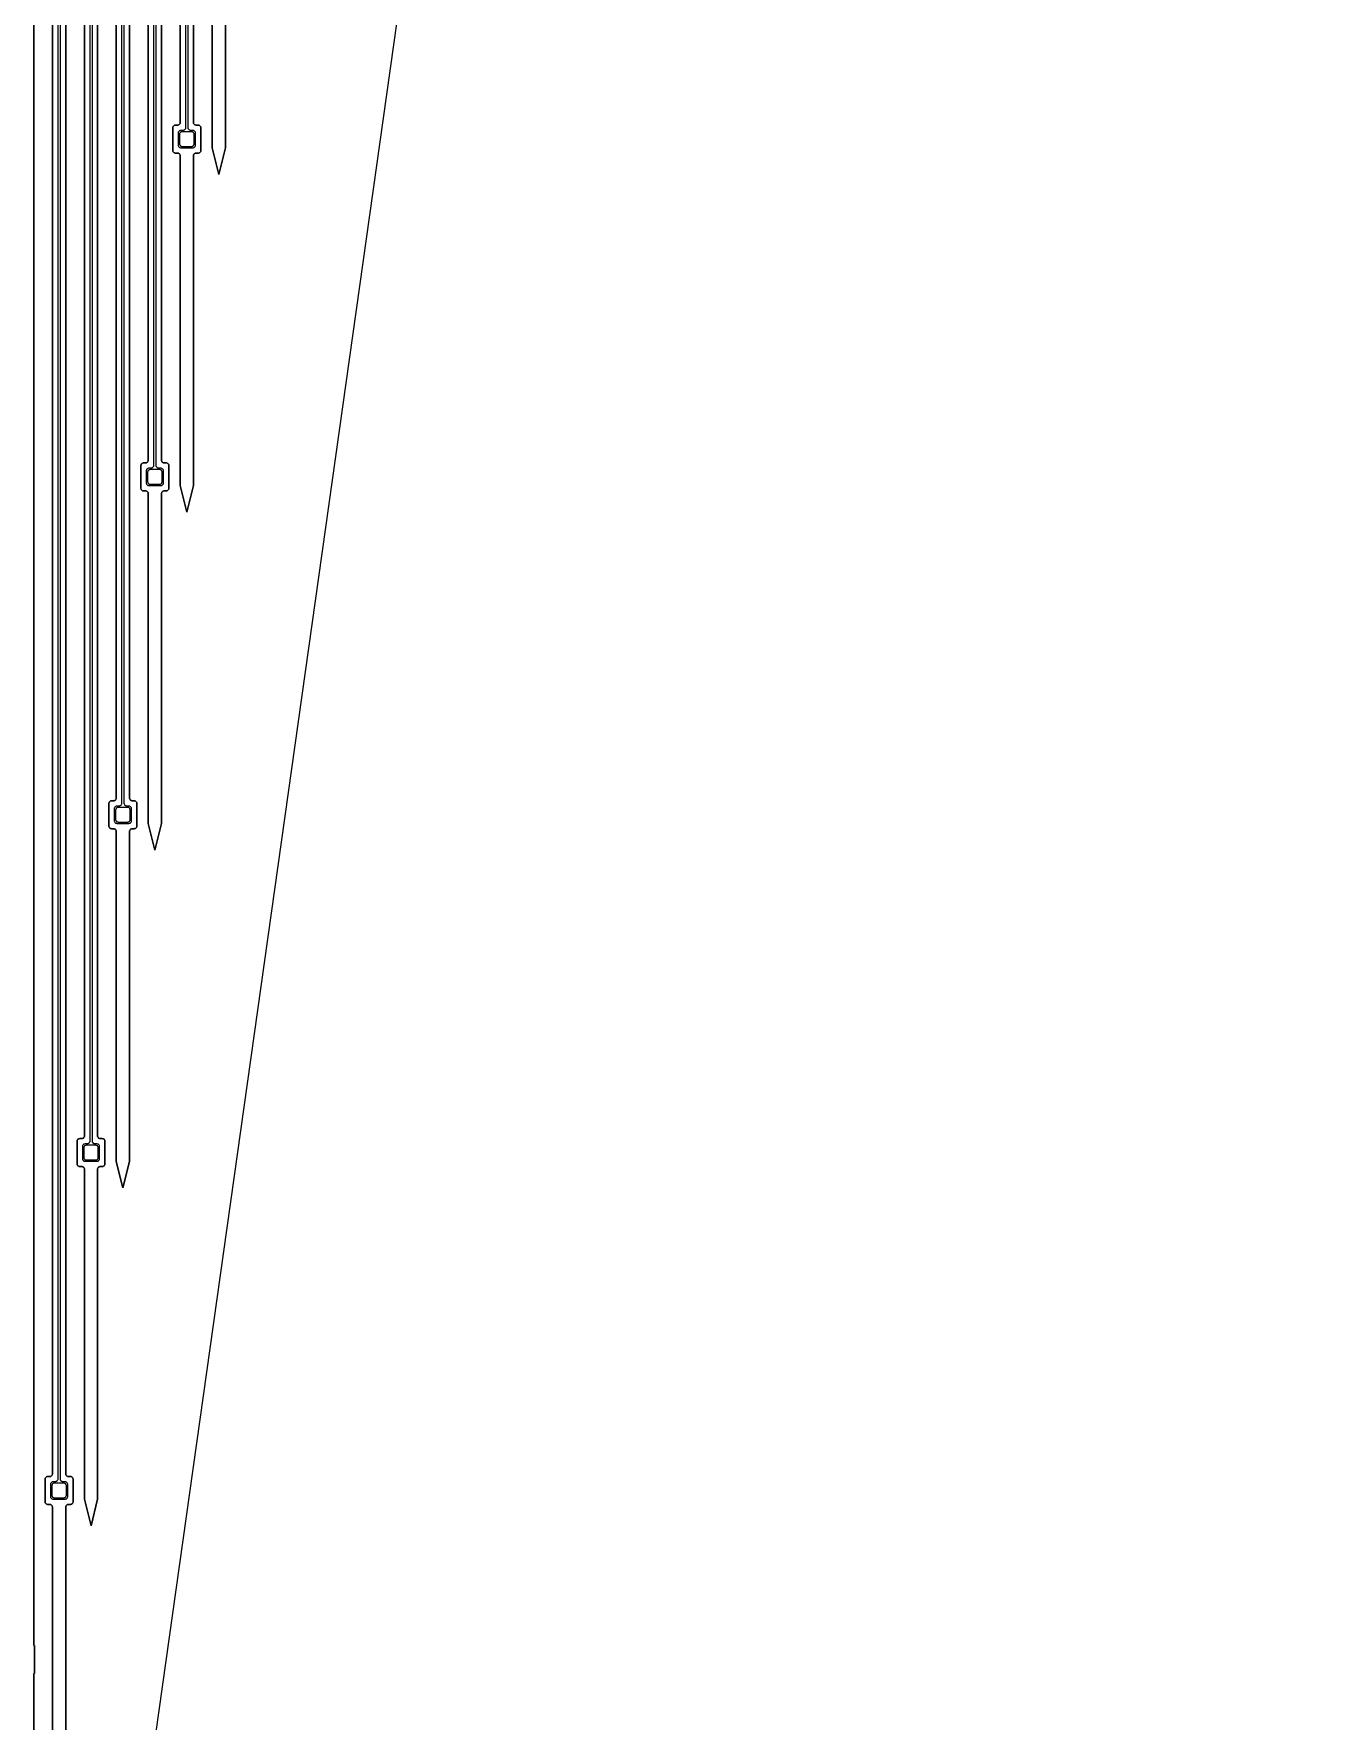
# Model space of a CAD drawing. Header units: metres. Extents: x -1550 to 1550, y -904 to 26100.
# Drawn here: x -2 to 966, y -174 to 1095 of the extents above; entities that cross this region are included whole.
import ezdxf

# ---------------------------------------------------------------- set-up
doc = ezdxf.new("R2010")
doc.units = ezdxf.units.M
for name, color, linetype in [('Electrodes', 2, 'CONTINUOUS'), ('Metal', 4, 'CONTINUOUS'), ('Polyimide', 3, 'CONTINUOUS'), ('Polyimide_Negative', 5, 'CONTINUOUS')]:
    doc.layers.add(name, color=color, linetype=linetype)

msp = doc.modelspace()

# ---------------------------------------------------------------- linework, layer by layer
at = {"layer": 'Electrodes'}
for points in [[(116.5, 1010.4), (116.6, 1010.4), (116.8, 1010.4), (116.9, 1010.4), (117, 1010.4), (117.2, 1010.5), (117.3, 1010.5), (117.4, 1010.6), (117.5, 1010.7), (117.7, 1010.7), (117.8, 1010.8), (117.9, 1010.9), (118, 1011), (118.1, 1011.1), (118.1, 1011.2), (118.2, 1011.3), (118.3, 1011.5), (118.3, 1011.6), (118.4, 1011.7), (118.4, 1011.8), (118.5, 1012), (118.5, 1012.1), (118.5, 1012.2), (118.5, 1012.4), (118.5, 1019.4), (118.5, 1019.5), (118.5, 1019.6), (118.5, 1019.8), (118.4, 1019.9), (118.4, 1020), (118.3, 1020.2), (118.3, 1020.3), (118.2, 1020.4), (118.1, 1020.5), (118.1, 1020.6), (118, 1020.7), (117.9, 1020.8), (117.8, 1020.9), (117.7, 1021), (117.5, 1021.1), (117.4, 1021.1), (117.3, 1021.2), (117.2, 1021.3), (117, 1021.3), (116.9, 1021.3), (116.8, 1021.4), (116.6, 1021.4), (116.5, 1021.4), (109.5, 1021.4), (109.4, 1021.4), (109.2, 1021.4), (109.1, 1021.3), (109, 1021.3), (108.8, 1021.3), (108.7, 1021.2), (108.6, 1021.1), (108.5, 1021.1), (108.3, 1021), (108.2, 1020.9), (108.1, 1020.8), (108, 1020.7), (107.9, 1020.6), (107.9, 1020.5), (107.8, 1020.4), (107.7, 1020.3), (107.7, 1020.2), (107.6, 1020), (107.6, 1019.9), (107.5, 1019.8), (107.5, 1019.6), (107.5, 1019.5), (107.5, 1019.4), (107.5, 1012.4), (107.5, 1012.2), (107.5, 1012.1), (107.5, 1012), (107.6, 1011.8), (107.6, 1011.7), (107.7, 1011.6), (107.7, 1011.5), (107.8, 1011.3), (107.9, 1011.2), (107.9, 1011.1), (108, 1011), (108.1, 1010.9), (108.2, 1010.8), (108.3, 1010.7), (108.5, 1010.7), (108.6, 1010.6), (108.7, 1010.5), (108.8, 1010.5), (109, 1010.4), (109.1, 1010.4), (109.2, 1010.4), (109.4, 1010.4), (109.5, 1010.4), (116.5, 1010.4)], [(92.5, 756.4), (92.6, 756.4), (92.8, 756.4), (92.9, 756.4), (93, 756.5), (93.2, 756.5), (93.3, 756.6), (93.4, 756.6), (93.5, 756.7), (93.7, 756.8), (93.8, 756.9), (93.9, 756.9), (94, 757), (94.1, 757.1), (94.1, 757.3), (94.2, 757.4), (94.3, 757.5), (94.3, 757.6), (94.4, 757.7), (94.4, 757.9), (94.5, 758), (94.5, 758.1), (94.5, 758.3), (94.5, 758.4), (94.5, 765.4), (94.5, 765.5), (94.5, 765.7), (94.5, 765.8), (94.4, 765.9), (94.4, 766.1), (94.3, 766.2), (94.3, 766.3), (94.2, 766.4), (94.1, 766.6), (94.1, 766.7), (94, 766.8), (93.9, 766.9), (93.8, 767), (93.7, 767), (93.5, 767.1), (93.4, 767.2), (93.3, 767.2), (93.2, 767.3), (93, 767.3), (92.9, 767.4), (92.8, 767.4), (92.6, 767.4), (92.5, 767.4), (85.5, 767.4), (85.4, 767.4), (85.2, 767.4), (85.1, 767.4), (85, 767.3), (84.8, 767.3), (84.7, 767.2), (84.6, 767.2), (84.5, 767.1), (84.3, 767), (84.2, 767), (84.1, 766.9), (84, 766.8), (83.9, 766.7), (83.9, 766.6), (83.8, 766.4), (83.7, 766.3), (83.7, 766.2), (83.6, 766.1), (83.6, 765.9), (83.5, 765.8), (83.5, 765.7), (83.5, 765.5), (83.5, 765.4), (83.5, 758.4), (83.5, 758.3), (83.5, 758.1), (83.5, 758), (83.6, 757.9), (83.6, 757.7), (83.7, 757.6), (83.7, 757.5), (83.8, 757.4), (83.9, 757.3), (83.9, 757.1), (84, 757), (84.1, 756.9), (84.2, 756.9), (84.3, 756.8), (84.5, 756.7), (84.6, 756.6), (84.7, 756.6), (84.8, 756.5), (85, 756.5), (85.1, 756.4), (85.2, 756.4), (85.4, 756.4), (85.5, 756.4), (92.5, 756.4)], [(68.5, 502.4), (68.6, 502.4), (68.8, 502.5), (68.9, 502.5), (69, 502.5), (69.2, 502.6), (69.3, 502.6), (69.4, 502.7), (69.5, 502.7), (69.7, 502.8), (69.8, 502.9), (69.9, 503), (70, 503.1), (70.1, 503.2), (70.1, 503.3), (70.2, 503.4), (70.3, 503.5), (70.3, 503.6), (70.4, 503.8), (70.4, 503.9), (70.5, 504), (70.5, 504.2), (70.5, 504.3), (70.5, 504.4), (70.5, 511.4), (70.5, 511.6), (70.5, 511.7), (70.5, 511.8), (70.4, 512), (70.4, 512.1), (70.3, 512.2), (70.3, 512.4), (70.2, 512.5), (70.1, 512.6), (70.1, 512.7), (70, 512.8), (69.9, 512.9), (69.8, 513), (69.7, 513.1), (69.5, 513.1), (69.4, 513.2), (69.3, 513.3), (69.2, 513.3), (69, 513.4), (68.9, 513.4), (68.8, 513.4), (68.6, 513.4), (68.5, 513.4), (61.5, 513.4), (61.4, 513.4), (61.2, 513.4), (61.1, 513.4), (61, 513.4), (60.8, 513.3), (60.7, 513.3), (60.6, 513.2), (60.5, 513.1), (60.3, 513.1), (60.2, 513), (60.1, 512.9), (60, 512.8), (59.9, 512.7), (59.9, 512.6), (59.8, 512.5), (59.7, 512.4), (59.7, 512.2), (59.6, 512.1), (59.6, 512), (59.5, 511.8), (59.5, 511.7), (59.5, 511.6), (59.5, 511.4), (59.5, 504.4), (59.5, 504.3), (59.5, 504.2), (59.5, 504), (59.6, 503.9), (59.6, 503.8), (59.7, 503.6), (59.7, 503.5), (59.8, 503.4), (59.9, 503.3), (59.9, 503.2), (60, 503.1), (60.1, 503), (60.2, 502.9), (60.3, 502.8), (60.5, 502.7), (60.6, 502.7), (60.7, 502.6), (60.8, 502.6), (61, 502.5), (61.1, 502.5), (61.2, 502.5), (61.4, 502.4), (61.5, 502.4), (68.5, 502.4)], [(44.5, 248.5), (44.6, 248.5), (44.8, 248.5), (44.9, 248.5), (45, 248.5), (45.2, 248.6), (45.3, 248.6), (45.4, 248.7), (45.5, 248.8), (45.7, 248.8), (45.8, 248.9), (45.9, 249), (46, 249.1), (46.1, 249.2), (46.1, 249.3), (46.2, 249.4), (46.3, 249.5), (46.3, 249.7), (46.4, 249.8), (46.4, 249.9), (46.5, 250.1), (46.5, 250.2), (46.5, 250.3), (46.5, 250.5), (46.5, 257.5), (46.5, 257.6), (46.5, 257.7), (46.5, 257.9), (46.4, 258), (46.4, 258.1), (46.3, 258.3), (46.3, 258.4), (46.2, 258.5), (46.1, 258.6), (46.1, 258.7), (46, 258.8), (45.9, 258.9), (45.8, 259), (45.7, 259.1), (45.5, 259.2), (45.4, 259.2), (45.3, 259.3), (45.2, 259.4), (45, 259.4), (44.9, 259.4), (44.8, 259.4), (44.6, 259.5), (44.5, 259.5), (37.5, 259.5), (37.4, 259.5), (37.2, 259.4), (37.1, 259.4), (37, 259.4), (36.8, 259.4), (36.7, 259.3), (36.6, 259.2), (36.5, 259.2), (36.3, 259.1), (36.2, 259), (36.1, 258.9), (36, 258.8), (35.9, 258.7), (35.9, 258.6), (35.8, 258.5), (35.7, 258.4), (35.7, 258.3), (35.6, 258.1), (35.6, 258), (35.5, 257.9), (35.5, 257.7), (35.5, 257.6), (35.5, 257.5), (35.5, 250.5), (35.5, 250.3), (35.5, 250.2), (35.5, 250.1), (35.6, 249.9), (35.6, 249.8), (35.7, 249.7), (35.7, 249.5), (35.8, 249.4), (35.9, 249.3), (35.9, 249.2), (36, 249.1), (36.1, 249), (36.2, 248.9), (36.3, 248.8), (36.5, 248.8), (36.6, 248.7), (36.7, 248.6), (36.8, 248.6), (37, 248.5), (37.1, 248.5), (37.2, 248.5), (37.4, 248.5), (37.5, 248.5), (44.5, 248.5)], [(20.5, -5.5), (20.6, -5.5), (20.8, -5.5), (20.9, -5.5), (21, -5.4), (21.2, -5.4), (21.3, -5.3), (21.4, -5.3), (21.5, -5.2), (21.7, -5.1), (21.8, -5.1), (21.9, -5), (22, -4.9), (22.1, -4.8), (22.1, -4.7), (22.2, -4.5), (22.3, -4.4), (22.3, -4.3), (22.4, -4.2), (22.4, -4), (22.5, -3.9), (22.5, -3.8), (22.5, -3.6), (22.5, -3.5), (22.5, 3.5), (22.5, 3.6), (22.5, 3.8), (22.5, 3.9), (22.4, 4), (22.4, 4.2), (22.3, 4.3), (22.3, 4.4), (22.2, 4.5), (22.1, 4.7), (22.1, 4.8), (22, 4.9), (21.9, 5), (21.8, 5.1), (21.7, 5.1), (21.5, 5.2), (21.4, 5.3), (21.3, 5.3), (21.2, 5.4), (21, 5.4), (20.9, 5.5), (20.8, 5.5), (20.6, 5.5), (20.5, 5.5), (13.5, 5.5), (13.4, 5.5), (13.2, 5.5), (13.1, 5.5), (13, 5.4), (12.8, 5.4), (12.7, 5.3), (12.6, 5.3), (12.5, 5.2), (12.3, 5.1), (12.2, 5.1), (12.1, 5), (12, 4.9), (11.9, 4.8), (11.9, 4.7), (11.8, 4.5), (11.7, 4.4), (11.7, 4.3), (11.6, 4.2), (11.6, 4), (11.5, 3.9), (11.5, 3.8), (11.5, 3.6), (11.5, 3.5), (11.5, -3.5), (11.5, -3.6), (11.5, -3.8), (11.5, -3.9), (11.6, -4), (11.6, -4.2), (11.7, -4.3), (11.7, -4.4), (11.8, -4.5), (11.9, -4.7), (11.9, -4.8), (12, -4.9), (12.1, -5), (12.2, -5.1), (12.3, -5.1), (12.5, -5.2), (12.6, -5.3), (12.7, -5.3), (12.8, -5.4), (13, -5.4), (13.1, -5.5), (13.2, -5.5), (13.4, -5.5), (13.5, -5.5), (20.5, -5.5)]]:
    msp.add_lwpolyline(points, close=True, dxfattribs=at)
at = {"layer": 'Metal'}
for points in [[(16, 11993.5), (16, 8.5), (16, 8.2), (15.9, 7.8), (15.7, 7.5), (15.5, 7.2), (15.3, 7), (15, 6.8), (14.7, 6.6), (14.3, 6.5), (14, 6.5), (12.5, 6.5), (12.2, 6.5), (11.8, 6.4), (11.5, 6.2), (11.2, 6), (11, 5.8), (10.8, 5.5), (10.6, 5.2), (10.5, 4.8), (10.5, 4.5), (10.5, -4.5), (10.5, -4.8), (10.6, -5.2), (10.8, -5.5), (11, -5.8), (11.2, -6), (11.5, -6.2), (11.8, -6.4), (12.2, -6.5), (12.5, -6.5), (21.5, -6.5), (21.8, -6.5), (22.2, -6.4), (22.5, -6.2), (22.8, -6), (23, -5.8), (23.2, -5.5), (23.4, -5.2), (23.5, -4.8), (23.5, -4.5), (23.5, 4.5), (23.5, 4.8), (23.4, 5.2), (23.2, 5.5), (23, 5.8), (22.8, 6), (22.5, 6.2), (22.2, 6.4), (21.8, 6.5), (21.5, 6.5), (20, 6.5), (19.7, 6.5), (19.3, 6.6), (19, 6.8), (18.7, 7), (18.5, 7.2), (18.3, 7.5), (18.1, 7.8), (18, 8.2), (18, 8.5), (18, 11993.5)], [(40, 11993.5), (40, 262.5), (40, 262.1), (39.9, 261.8), (39.7, 261.5), (39.5, 261.2), (39.3, 260.9), (39, 260.7), (38.7, 260.6), (38.3, 260.5), (38, 260.5), (36.5, 260.5), (36.2, 260.4), (35.8, 260.3), (35.5, 260.2), (35.2, 260), (35, 259.8), (34.8, 259.5), (34.6, 259.2), (34.5, 258.8), (34.5, 258.5), (34.5, 249.5), (34.5, 249.1), (34.6, 248.8), (34.8, 248.5), (35, 248.2), (35.2, 247.9), (35.5, 247.7), (35.8, 247.6), (36.2, 247.5), (36.5, 247.5), (45.5, 247.5), (45.8, 247.5), (46.2, 247.6), (46.5, 247.7), (46.8, 247.9), (47, 248.2), (47.2, 248.5), (47.4, 248.8), (47.5, 249.1), (47.5, 249.5), (47.5, 258.5), (47.5, 258.8), (47.4, 259.2), (47.2, 259.5), (47, 259.8), (46.8, 260), (46.5, 260.2), (46.2, 260.3), (45.8, 260.4), (45.5, 260.5), (44, 260.5), (43.7, 260.5), (43.3, 260.6), (43, 260.7), (42.7, 260.9), (42.5, 261.2), (42.3, 261.5), (42.1, 261.8), (42, 262.1), (42, 262.5), (42, 11993.5)], [(64, 11993.5), (64, 516.4), (64, 516.1), (63.9, 515.8), (63.7, 515.4), (63.5, 515.2), (63.3, 514.9), (63, 514.7), (62.7, 514.6), (62.3, 514.5), (62, 514.4), (60.5, 514.4), (60.2, 514.4), (59.8, 514.3), (59.5, 514.2), (59.2, 514), (59, 513.7), (58.8, 513.4), (58.6, 513.1), (58.5, 512.8), (58.5, 512.4), (58.5, 503.4), (58.5, 503.1), (58.6, 502.8), (58.8, 502.4), (59, 502.2), (59.2, 501.9), (59.5, 501.7), (59.8, 501.6), (60.2, 501.5), (60.5, 501.4), (69.5, 501.4), (69.8, 501.5), (70.2, 501.6), (70.5, 501.7), (70.8, 501.9), (71, 502.2), (71.2, 502.4), (71.4, 502.8), (71.5, 503.1), (71.5, 503.4), (71.5, 512.4), (71.5, 512.8), (71.4, 513.1), (71.2, 513.4), (71, 513.7), (70.8, 514), (70.5, 514.2), (70.2, 514.3), (69.8, 514.4), (69.5, 514.4), (68, 514.4), (67.7, 514.5), (67.3, 514.6), (67, 514.7), (66.7, 514.9), (66.5, 515.2), (66.3, 515.4), (66.1, 515.8), (66, 516.1), (66, 516.4), (66, 11993.5)], [(88, 11993.5), (88, 770.4), (88, 770.1), (87.9, 769.7), (87.7, 769.4), (87.5, 769.1), (87.3, 768.9), (87, 768.7), (86.7, 768.5), (86.3, 768.4), (86, 768.4), (84.5, 768.4), (84.2, 768.4), (83.8, 768.3), (83.5, 768.1), (83.2, 767.9), (83, 767.7), (82.8, 767.4), (82.6, 767.1), (82.5, 766.8), (82.5, 766.4), (82.5, 757.4), (82.5, 757.1), (82.6, 756.7), (82.8, 756.4), (83, 756.1), (83.2, 755.9), (83.5, 755.7), (83.8, 755.5), (84.2, 755.4), (84.5, 755.4), (93.5, 755.4), (93.8, 755.4), (94.2, 755.5), (94.5, 755.7), (94.8, 755.9), (95, 756.1), (95.2, 756.4), (95.4, 756.7), (95.5, 757.1), (95.5, 757.4), (95.5, 766.4), (95.5, 766.8), (95.4, 767.1), (95.2, 767.4), (95, 767.7), (94.8, 767.9), (94.5, 768.1), (94.2, 768.3), (93.8, 768.4), (93.5, 768.4), (92, 768.4), (91.7, 768.4), (91.3, 768.5), (91, 768.7), (90.7, 768.9), (90.5, 769.1), (90.3, 769.4), (90.1, 769.7), (90, 770.1), (90, 770.4), (90, 11993.5)], [(112, 11993.5), (112, 1024.4), (112, 1024), (111.9, 1023.7), (111.7, 1023.4), (111.5, 1023.1), (111.3, 1022.8), (111, 1022.6), (110.7, 1022.5), (110.3, 1022.4), (110, 1022.4), (108.5, 1022.4), (108.2, 1022.3), (107.8, 1022.3), (107.5, 1022.1), (107.2, 1021.9), (107, 1021.7), (106.8, 1021.4), (106.6, 1021.1), (106.5, 1020.7), (106.5, 1020.4), (106.5, 1011.4), (106.5, 1011), (106.6, 1010.7), (106.8, 1010.4), (107, 1010.1), (107.2, 1009.8), (107.5, 1009.6), (107.8, 1009.5), (108.2, 1009.4), (108.5, 1009.4), (117.5, 1009.4), (117.8, 1009.4), (118.2, 1009.5), (118.5, 1009.6), (118.8, 1009.8), (119, 1010.1), (119.2, 1010.4), (119.4, 1010.7), (119.5, 1011), (119.5, 1011.4), (119.5, 1020.4), (119.5, 1020.7), (119.4, 1021.1), (119.2, 1021.4), (119, 1021.7), (118.8, 1021.9), (118.5, 1022.1), (118.2, 1022.3), (117.8, 1022.3), (117.5, 1022.4), (116, 1022.4), (115.7, 1022.4), (115.3, 1022.5), (115, 1022.6), (114.7, 1022.8), (114.5, 1023.1), (114.3, 1023.4), (114.1, 1023.7), (114, 1024), (114, 1024.4), (114, 11993.5)]]:
    msp.add_lwpolyline(points, dxfattribs=at)
at = {"layer": 'Polyimide'}
for points in [[(-2, 11978.5), (-2, -116.5), (-1.5, -116.5), (-1.5, -137.5), (-2, -137.5), (-2, -387.5)], [(12, -260.5), (12, -12.5), (12, -12.2), (11.9, -11.8), (11.7, -11.5), (11.5, -11.2), (11.3, -11), (11, -10.8), (10.7, -10.6), (10.3, -10.5), (10, -10.5), (8.5, -10.5), (8.2, -10.5), (7.8, -10.4), (7.5, -10.2), (7.2, -10), (7, -9.8), (6.8, -9.5), (6.6, -9.2), (6.5, -8.8), (6.5, -8.5), (6.5, 8.5), (6.5, 8.8), (6.6, 9.2), (6.8, 9.5), (7, 9.8), (7.2, 10), (7.5, 10.2), (7.8, 10.4), (8.2, 10.5), (8.5, 10.5), (10, 10.5), (10.3, 10.5), (10.7, 10.6), (11, 10.8), (11.3, 11), (11.5, 11.2), (11.7, 11.5), (11.9, 11.8), (12, 12.2), (12, 12.5), (12, 11978.5)], [(22, 11978.5), (22, 12.5), (22, 12.2), (22.1, 11.8), (22.3, 11.5), (22.5, 11.2), (22.7, 11), (23, 10.8), (23.3, 10.6), (23.7, 10.5), (24, 10.5), (25.5, 10.5), (25.8, 10.5), (26.2, 10.4), (26.5, 10.2), (26.8, 10), (27, 9.8), (27.2, 9.5), (27.4, 9.2), (27.5, 8.8), (27.5, 8.5), (27.5, -8.5), (27.5, -8.8), (27.4, -9.2), (27.2, -9.5), (27, -9.8), (26.8, -10), (26.5, -10.2), (26.2, -10.4), (25.8, -10.5), (25.5, -10.5), (24, -10.5), (23.7, -10.5), (23.3, -10.6), (23, -10.8), (22.7, -11), (22.5, -11.2), (22.3, -11.5), (22.1, -11.8), (22, -12.2), (22, -12.5), (22, -260.5)], [(46, 11978.5), (46, 266.5), (46, 266.1), (46.1, 265.8), (46.3, 265.5), (46.5, 265.2), (46.7, 264.9), (47, 264.7), (47.3, 264.6), (47.7, 264.5), (48, 264.5), (49.5, 264.5), (49.8, 264.4), (50.2, 264.3), (50.5, 264.2), (50.8, 264), (51, 263.8), (51.2, 263.5), (51.4, 263.2), (51.5, 262.8), (51.5, 262.5), (51.5, 245.5), (51.5, 245.1), (51.4, 244.8), (51.2, 244.5), (51, 244.2), (50.8, 243.9), (50.5, 243.7), (50.2, 243.6), (49.8, 243.5), (49.5, 243.5), (48, 243.5), (47.7, 243.4), (47.3, 243.3), (47, 243.2), (46.7, 243), (46.5, 242.8), (46.3, 242.5), (46.1, 242.2), (46, 241.8), (46, 241.5), (46, -6.5), (41, -26.5), (36, -6.5), (36, 241.5), (36, 241.8), (35.9, 242.2), (35.7, 242.5), (35.5, 242.8), (35.3, 243), (35, 243.2), (34.7, 243.3), (34.3, 243.4), (34, 243.5), (32.5, 243.5), (32.2, 243.5), (31.8, 243.6), (31.5, 243.7), (31.2, 243.9), (31, 244.2), (30.8, 244.5), (30.6, 244.8), (30.5, 245.1), (30.5, 245.5), (30.5, 262.5), (30.5, 262.8), (30.6, 263.2), (30.8, 263.5), (31, 263.8), (31.2, 264), (31.5, 264.2), (31.8, 264.3), (32.2, 264.4), (32.5, 264.5), (34, 264.5), (34.3, 264.5), (34.7, 264.6), (35, 264.7), (35.3, 264.9), (35.5, 265.2), (35.7, 265.5), (35.9, 265.8), (36, 266.1), (36, 266.5), (36, 11978.5)], [(70, 11978.5), (70, 520.4), (70, 520.1), (70.1, 519.8), (70.3, 519.4), (70.5, 519.2), (70.7, 518.9), (71, 518.7), (71.3, 518.6), (71.7, 518.5), (72, 518.4), (73.5, 518.4), (73.8, 518.4), (74.2, 518.3), (74.5, 518.2), (74.8, 518), (75, 517.7), (75.2, 517.4), (75.4, 517.1), (75.5, 516.8), (75.5, 516.4), (75.5, 499.4), (75.5, 499.1), (75.4, 498.8), (75.2, 498.4), (75, 498.2), (74.8, 497.9), (74.5, 497.7), (74.2, 497.6), (73.8, 497.5), (73.5, 497.4), (72, 497.4), (71.7, 497.4), (71.3, 497.3), (71, 497.2), (70.7, 497), (70.5, 496.7), (70.3, 496.4), (70.1, 496.1), (70, 495.8), (70, 495.4), (70, 247.4), (65, 227.4), (60, 247.4), (60, 495.4), (60, 495.8), (59.9, 496.1), (59.7, 496.4), (59.5, 496.7), (59.3, 497), (59, 497.2), (58.7, 497.3), (58.3, 497.4), (58, 497.4), (56.5, 497.4), (56.2, 497.5), (55.8, 497.6), (55.5, 497.7), (55.2, 497.9), (55, 498.2), (54.8, 498.4), (54.6, 498.8), (54.5, 499.1), (54.5, 499.4), (54.5, 516.4), (54.5, 516.8), (54.6, 517.1), (54.8, 517.4), (55, 517.7), (55.2, 518), (55.5, 518.2), (55.8, 518.3), (56.2, 518.4), (56.5, 518.4), (58, 518.4), (58.3, 518.5), (58.7, 518.6), (59, 518.7), (59.3, 518.9), (59.5, 519.2), (59.7, 519.4), (59.9, 519.8), (60, 520.1), (60, 520.4), (60, 11978.5)], [(94, 11978.5), (94, 774.4), (94, 774.1), (94.1, 773.7), (94.3, 773.4), (94.5, 773.1), (94.7, 772.9), (95, 772.7), (95.3, 772.5), (95.7, 772.4), (96, 772.4), (97.5, 772.4), (97.8, 772.4), (98.2, 772.3), (98.5, 772.1), (98.8, 771.9), (99, 771.7), (99.2, 771.4), (99.4, 771.1), (99.5, 770.8), (99.5, 770.4), (99.5, 753.4), (99.5, 753.1), (99.4, 752.7), (99.2, 752.4), (99, 752.1), (98.8, 751.9), (98.5, 751.7), (98.2, 751.5), (97.8, 751.4), (97.5, 751.4), (96, 751.4), (95.7, 751.4), (95.3, 751.3), (95, 751.1), (94.7, 750.9), (94.5, 750.7), (94.3, 750.4), (94.1, 750.1), (94, 749.8), (94, 749.4), (94, 501.4), (89, 481.4), (84, 501.4), (84, 749.4), (84, 749.8), (83.9, 750.1), (83.7, 750.4), (83.5, 750.7), (83.3, 750.9), (83, 751.1), (82.7, 751.3), (82.3, 751.4), (82, 751.4), (80.5, 751.4), (80.2, 751.4), (79.8, 751.5), (79.5, 751.7), (79.2, 751.9), (79, 752.1), (78.8, 752.4), (78.6, 752.7), (78.5, 753.1), (78.5, 753.4), (78.5, 770.4), (78.5, 770.8), (78.6, 771.1), (78.8, 771.4), (79, 771.7), (79.2, 771.9), (79.5, 772.1), (79.8, 772.3), (80.2, 772.4), (80.5, 772.4), (82, 772.4), (82.3, 772.4), (82.7, 772.5), (83, 772.7), (83.3, 772.9), (83.5, 773.1), (83.7, 773.4), (83.9, 773.7), (84, 774.1), (84, 774.4), (84, 11978.5)], [(118, 11978.5), (118, 1028.4), (118, 1028), (118.1, 1027.7), (118.3, 1027.4), (118.5, 1027.1), (118.7, 1026.8), (119, 1026.6), (119.3, 1026.5), (119.7, 1026.4), (120, 1026.4), (121.5, 1026.4), (121.8, 1026.3), (122.2, 1026.3), (122.5, 1026.1), (122.8, 1025.9), (123, 1025.7), (123.2, 1025.4), (123.4, 1025.1), (123.5, 1024.7), (123.5, 1024.4), (123.5, 1007.4), (123.5, 1007), (123.4, 1006.7), (123.2, 1006.4), (123, 1006.1), (122.8, 1005.8), (122.5, 1005.6), (122.2, 1005.5), (121.8, 1005.4), (121.5, 1005.4), (120, 1005.4), (119.7, 1005.3), (119.3, 1005.3), (119, 1005.1), (118.7, 1004.9), (118.5, 1004.7), (118.3, 1004.4), (118.1, 1004.1), (118, 1003.7), (118, 1003.4), (118, 755.4), (113, 735.4), (108, 755.4), (108, 1003.4), (108, 1003.7), (107.9, 1004.1), (107.7, 1004.4), (107.5, 1004.7), (107.3, 1004.9), (107, 1005.1), (106.7, 1005.3), (106.3, 1005.3), (106, 1005.4), (104.5, 1005.4), (104.2, 1005.4), (103.8, 1005.5), (103.5, 1005.6), (103.2, 1005.8), (103, 1006.1), (102.8, 1006.4), (102.6, 1006.7), (102.5, 1007), (102.5, 1007.4), (102.5, 1024.4), (102.5, 1024.7), (102.6, 1025.1), (102.8, 1025.4), (103, 1025.7), (103.2, 1025.9), (103.5, 1026.1), (103.8, 1026.3), (104.2, 1026.3), (104.5, 1026.4), (106, 1026.4), (106.3, 1026.4), (106.7, 1026.5), (107, 1026.6), (107.3, 1026.8), (107.5, 1027.1), (107.7, 1027.4), (107.9, 1027.7), (108, 1028), (108, 1028.4), (108, 11978.5)], [(142, 1257.3), (142, 1009.3), (137, 989.3), (132, 1009.3), (132, 1257.3)]]:
    msp.add_lwpolyline(points, dxfattribs=at)
at = {"layer": 'Polyimide_Negative'}
for points in [[(966, 6040.8), (24.8, -642.6), (14.5, -665.2), (14.5, -654), (14.4, -651.1), (13.2, -647.5), (11.3, -643.6), (3.2, -640.9), (1, -638.4), (-0.7, -635.2), (-2, -628.1), (-2, -587.5), (-2, -387.5), (-2, -137.5), (-1.5, -137.5), (-1.5, -116.5), (-2, -116.5), (-2, 11978.5)], [(12, 11978.5), (12, 12.5), (12, 12.2), (11.9, 11.8), (11.7, 11.5), (11.5, 11.2), (11.3, 11), (11, 10.8), (10.7, 10.6), (10.3, 10.5), (10, 10.5), (8.5, 10.5), (8.2, 10.5), (7.8, 10.4), (7.5, 10.2), (7.2, 10), (7, 9.8), (6.8, 9.5), (6.6, 9.2), (6.5, 8.8), (6.5, 8.5), (6.5, -8.5), (6.5, -8.8), (6.6, -9.2), (6.8, -9.5), (7, -9.8), (7.2, -10), (7.5, -10.2), (7.8, -10.4), (8.2, -10.5), (8.5, -10.5), (10, -10.5), (10.3, -10.5), (10.7, -10.6), (11, -10.8), (11.3, -11), (11.5, -11.2), (11.7, -11.5), (11.9, -11.8), (12, -12.2), (12, -12.5), (12, -260.5)], [(22, -260.5), (22, -12.5), (22, -12.2), (22.1, -11.8), (22.3, -11.5), (22.5, -11.2), (22.7, -11), (23, -10.8), (23.3, -10.6), (23.7, -10.5), (24, -10.5), (25.5, -10.5), (25.8, -10.5), (26.2, -10.4), (26.5, -10.2), (26.8, -10), (27, -9.8), (27.2, -9.5), (27.4, -9.2), (27.5, -8.8), (27.5, -8.5), (27.5, 8.5), (27.5, 8.8), (27.4, 9.2), (27.2, 9.5), (27, 9.8), (26.8, 10), (26.5, 10.2), (26.2, 10.4), (25.8, 10.5), (25.5, 10.5), (24, 10.5), (23.7, 10.5), (23.3, 10.6), (23, 10.8), (22.7, 11), (22.5, 11.2), (22.3, 11.5), (22.1, 11.8), (22, 12.2), (22, 12.5), (22, 11978.5)], [(36, 11978.5), (36, 266.5), (36, 266.1), (35.9, 265.8), (35.7, 265.5), (35.5, 265.2), (35.3, 264.9), (35, 264.7), (34.7, 264.6), (34.3, 264.5), (34, 264.5), (32.5, 264.5), (32.2, 264.4), (31.8, 264.3), (31.5, 264.2), (31.2, 264), (31, 263.8), (30.8, 263.5), (30.6, 263.2), (30.5, 262.8), (30.5, 262.5), (30.5, 245.5), (30.5, 245.1), (30.6, 244.8), (30.8, 244.5), (31, 244.2), (31.2, 243.9), (31.5, 243.7), (31.8, 243.6), (32.2, 243.5), (32.5, 243.5), (34, 243.5), (34.3, 243.4), (34.7, 243.3), (35, 243.2), (35.3, 243), (35.5, 242.8), (35.7, 242.5), (35.9, 242.2), (36, 241.8), (36, 241.5), (36, -6.5), (41, -26.5), (46, -6.5), (46, 241.5), (46, 241.8), (46.1, 242.2), (46.3, 242.5), (46.5, 242.8), (46.7, 243), (47, 243.2), (47.3, 243.3), (47.7, 243.4), (48, 243.5), (49.5, 243.5), (49.8, 243.5), (50.2, 243.6), (50.5, 243.7), (50.8, 243.9), (51, 244.2), (51.2, 244.5), (51.4, 244.8), (51.5, 245.1), (51.5, 245.5), (51.5, 262.5), (51.5, 262.8), (51.4, 263.2), (51.2, 263.5), (51, 263.8), (50.8, 264), (50.5, 264.2), (50.2, 264.3), (49.8, 264.4), (49.5, 264.5), (48, 264.5), (47.7, 264.5), (47.3, 264.6), (47, 264.7), (46.7, 264.9), (46.5, 265.2), (46.3, 265.5), (46.1, 265.8), (46, 266.1), (46, 266.5), (46, 11978.5)], [(60, 11978.5), (60, 520.4), (60, 520.1), (59.9, 519.8), (59.7, 519.4), (59.5, 519.2), (59.3, 518.9), (59, 518.7), (58.7, 518.6), (58.3, 518.5), (58, 518.4), (56.5, 518.4), (56.2, 518.4), (55.8, 518.3), (55.5, 518.2), (55.2, 518), (55, 517.7), (54.8, 517.4), (54.6, 517.1), (54.5, 516.8), (54.5, 516.4), (54.5, 499.4), (54.5, 499.1), (54.6, 498.8), (54.8, 498.4), (55, 498.2), (55.2, 497.9), (55.5, 497.7), (55.8, 497.6), (56.2, 497.5), (56.5, 497.4), (58, 497.4), (58.3, 497.4), (58.7, 497.3), (59, 497.2), (59.3, 497), (59.5, 496.7), (59.7, 496.4), (59.9, 496.1), (60, 495.8), (60, 495.4), (60, 247.4), (65, 227.4), (70, 247.4), (70, 495.4), (70, 495.8), (70.1, 496.1), (70.3, 496.4), (70.5, 496.7), (70.7, 497), (71, 497.2), (71.3, 497.3), (71.7, 497.4), (72, 497.4), (73.5, 497.4), (73.8, 497.5), (74.2, 497.6), (74.5, 497.7), (74.8, 497.9), (75, 498.2), (75.2, 498.4), (75.4, 498.8), (75.5, 499.1), (75.5, 499.4), (75.5, 516.4), (75.5, 516.8), (75.4, 517.1), (75.2, 517.4), (75, 517.7), (74.8, 518), (74.5, 518.2), (74.2, 518.3), (73.8, 518.4), (73.5, 518.4), (72, 518.4), (71.7, 518.5), (71.3, 518.6), (71, 518.7), (70.7, 518.9), (70.5, 519.2), (70.3, 519.4), (70.1, 519.8), (70, 520.1), (70, 520.4), (70, 11978.5)], [(84, 11978.5), (84, 774.4), (84, 774.1), (83.9, 773.7), (83.7, 773.4), (83.5, 773.1), (83.3, 772.9), (83, 772.7), (82.7, 772.5), (82.3, 772.4), (82, 772.4), (80.5, 772.4), (80.2, 772.4), (79.8, 772.3), (79.5, 772.1), (79.2, 771.9), (79, 771.7), (78.8, 771.4), (78.6, 771.1), (78.5, 770.8), (78.5, 770.4), (78.5, 753.4), (78.5, 753.1), (78.6, 752.7), (78.8, 752.4), (79, 752.1), (79.2, 751.9), (79.5, 751.7), (79.8, 751.5), (80.2, 751.4), (80.5, 751.4), (82, 751.4), (82.3, 751.4), (82.7, 751.3), (83, 751.1), (83.3, 750.9), (83.5, 750.7), (83.7, 750.4), (83.9, 750.1), (84, 749.8), (84, 749.4), (84, 501.4), (89, 481.4), (94, 501.4), (94, 749.4), (94, 749.8), (94.1, 750.1), (94.3, 750.4), (94.5, 750.7), (94.7, 750.9), (95, 751.1), (95.3, 751.3), (95.7, 751.4), (96, 751.4), (97.5, 751.4), (97.8, 751.4), (98.2, 751.5), (98.5, 751.7), (98.8, 751.9), (99, 752.1), (99.2, 752.4), (99.4, 752.7), (99.5, 753.1), (99.5, 753.4), (99.5, 770.4), (99.5, 770.8), (99.4, 771.1), (99.2, 771.4), (99, 771.7), (98.8, 771.9), (98.5, 772.1), (98.2, 772.3), (97.8, 772.4), (97.5, 772.4), (96, 772.4), (95.7, 772.4), (95.3, 772.5), (95, 772.7), (94.7, 772.9), (94.5, 773.1), (94.3, 773.4), (94.1, 773.7), (94, 774.1), (94, 774.4), (94, 11978.5)], [(108, 11978.5), (108, 1028.4), (108, 1028), (107.9, 1027.7), (107.7, 1027.4), (107.5, 1027.1), (107.3, 1026.8), (107, 1026.6), (106.7, 1026.5), (106.3, 1026.4), (106, 1026.4), (104.5, 1026.4), (104.2, 1026.3), (103.8, 1026.3), (103.5, 1026.1), (103.2, 1025.9), (103, 1025.7), (102.8, 1025.4), (102.6, 1025.1), (102.5, 1024.7), (102.5, 1024.4), (102.5, 1007.4), (102.5, 1007), (102.6, 1006.7), (102.8, 1006.4), (103, 1006.1), (103.2, 1005.8), (103.5, 1005.6), (103.8, 1005.5), (104.2, 1005.4), (104.5, 1005.4), (106, 1005.4), (106.3, 1005.3), (106.7, 1005.3), (107, 1005.1), (107.3, 1004.9), (107.5, 1004.7), (107.7, 1004.4), (107.9, 1004.1), (108, 1003.7), (108, 1003.4), (108, 755.4), (113, 735.4), (118, 755.4), (118, 1003.4), (118, 1003.7), (118.1, 1004.1), (118.3, 1004.4), (118.5, 1004.7), (118.7, 1004.9), (119, 1005.1), (119.3, 1005.3), (119.7, 1005.3), (120, 1005.4), (121.5, 1005.4), (121.8, 1005.4), (122.2, 1005.5), (122.5, 1005.6), (122.8, 1005.8), (123, 1006.1), (123.2, 1006.4), (123.4, 1006.7), (123.5, 1007), (123.5, 1007.4), (123.5, 1024.4), (123.5, 1024.7), (123.4, 1025.1), (123.2, 1025.4), (123, 1025.7), (122.8, 1025.9), (122.5, 1026.1), (122.2, 1026.3), (121.8, 1026.3), (121.5, 1026.4), (120, 1026.4), (119.7, 1026.4), (119.3, 1026.5), (119, 1026.6), (118.7, 1026.8), (118.5, 1027.1), (118.3, 1027.4), (118.1, 1027.7), (118, 1028), (118, 1028.4), (118, 11978.5)], [(132, 1257.3), (132, 1009.3), (137, 989.3), (142, 1009.3), (142, 1257.3)]]:
    msp.add_lwpolyline(points, dxfattribs=at)

doc.saveas('drawing.dxf')
